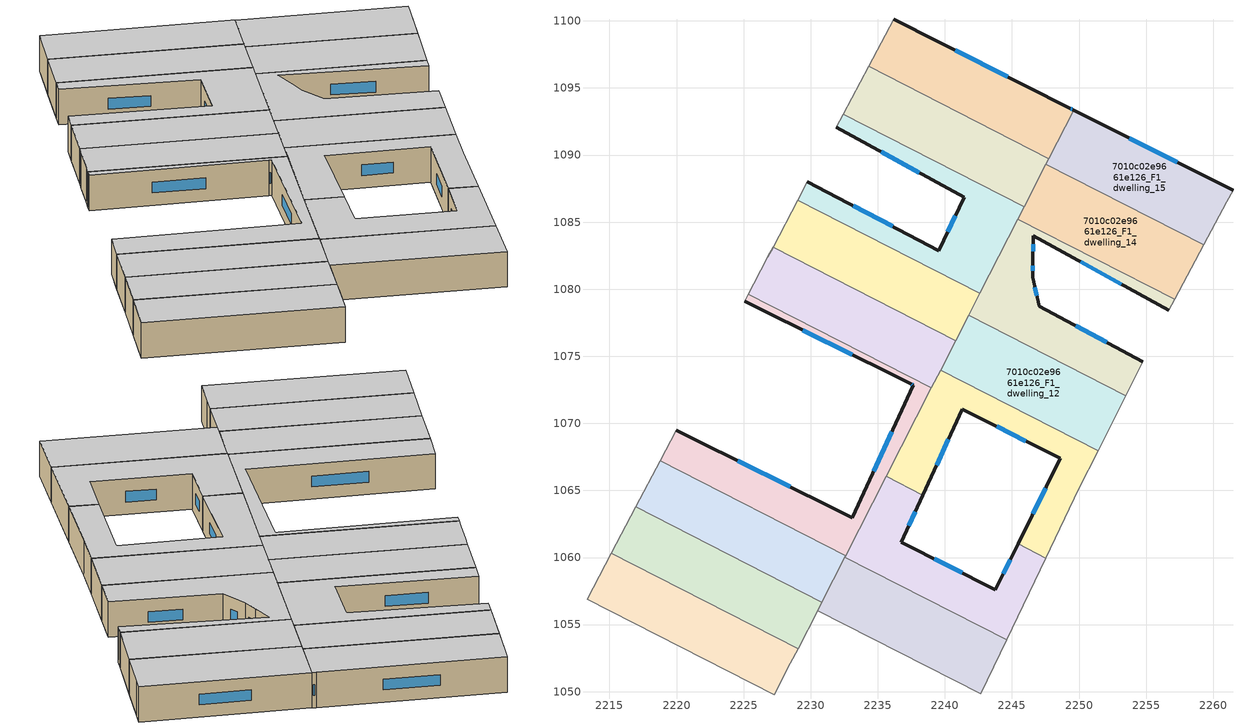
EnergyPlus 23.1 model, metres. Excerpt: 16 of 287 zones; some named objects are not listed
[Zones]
7010c02e9661e126_F1_dwelling_10
 floor to 7010c02e9661e126_F0_dwelling_10 (EU_floor_Construction): 2245.45,1061.01 2247.51,1059.96 2244.59,1053.86 2232.54,1060.02 2235.62,1066.04 2238.35,1064.65 2236.74,1061.15 2243.77,1057.6 z3
 wall outside (EU_wall_Construction): 2245.45,1061.01 2243.77,1057.6 2236.74,1061.15 2238.35,1064.65 z3:6
 wall to 7010c02e9661e126_F1_dwelling_11 (EU_wall_Construction): 2238.35,1064.65 2235.62,1066.04 / 2247.51,1059.96 2245.45,1061.01 z3:6
 wall adiabatic (EU_wall_Construction): 2244.59,1053.86 2247.51,1059.96 z3:6
 wall to 7010c02e9661e126_F1_dwelling_9 (EU_wall_Construction): 2232.54,1060.02 2244.59,1053.86 z3:6
 wall to 7010c02e9661e126_F1_dwelling_26 (EU_wall_Construction): 2235.62,1066.04 2232.6,1060.14 z3:6
 wall to 7010c02e9661e126_F1_dwelling_25 (EU_wall_Construction): 2232.6,1060.14 2232.54,1060.02 z3:6
 window (EU_Window_Construction): 2237.31,1062.38 2237.79,1063.42 / 2241.3,1058.85 2239.21,1059.91 / 2244.86,1059.82 2244.36,1058.8 z4.05:4.95
 ceiling to 7010c02e9661e126_F2_dwelling_10 (EU_floor_Construction): 2244.59,1053.86 2247.51,1059.96 2245.45,1061.01 2243.77,1057.6 2236.74,1061.15 2238.35,1064.65 2235.62,1066.04 2232.54,1060.02 z6
7010c02e9661e126_F1_dwelling_11
 floor to 7010c02e9661e126_F0_dwelling_11 (EU_floor_Construction): 2251.42,1067.96 2249.98,1065.12 2247.51,1059.96 2245.45,1061.01 2248.61,1067.4 2241.29,1071.04 2238.35,1064.65 2235.62,1066.04 2239.67,1073.96 z3
 wall outside (EU_wall_Construction): 2238.35,1064.65 2241.29,1071.04 2248.61,1067.4 2245.45,1061.01 z3:6
 wall to 7010c02e9661e126_F1_dwelling_12 (EU_wall_Construction): 2251.42,1067.96 2239.67,1073.96 z3:6
 wall adiabatic (EU_wall_Construction): 2247.51,1059.96 2249.98,1065.12 2251.42,1067.96 z3:6
 wall to 7010c02e9661e126_F1_dwelling_27 (EU_wall_Construction): 2239.67,1073.96 2239,1072.64 z3:6
 wall to 7010c02e9661e126_F1_dwelling_26 (EU_wall_Construction): 2239,1072.64 2235.62,1066.04 z3:6
 window (EU_Window_Construction): 2247.51,1065.16 2246.56,1063.25 / 2243.86,1069.77 2246.04,1068.68 / 2239.38,1066.89 2240.26,1068.8 z4.05:4.95
 ceiling to 7010c02e9661e126_F2_dwelling_11 (EU_floor_Construction): 2247.51,1059.96 2249.98,1065.12 2251.42,1067.96 2239.67,1073.96 2235.62,1066.04 2238.35,1064.65 2241.29,1071.04 2248.61,1067.4 2245.45,1061.01 z6
7010c02e9661e126_F1_dwelling_12
 floor to 7010c02e9661e126_F0_dwelling_12 (EU_floor_Construction): 2253.49,1072.07 2251.42,1067.96 2239.67,1073.96 2241.77,1078.06 z3
 wall to 7010c02e9661e126_F1_dwelling_13 (EU_wall_Construction): 2253.49,1072.07 2241.77,1078.06 z3:6
 wall adiabatic (EU_wall_Construction): 2251.42,1067.96 2253.49,1072.07 z3:6
 wall to 7010c02e9661e126_F1_dwelling_28 (EU_wall_Construction): 2241.77,1078.06 2240.8,1076.17 z3:6
 wall to 7010c02e9661e126_F1_dwelling_27 (EU_wall_Construction): 2240.8,1076.17 2239.67,1073.96 z3:6
 ceiling to 7010c02e9661e126_F2_dwelling_12 (EU_floor_Construction): 2251.42,1067.96 2253.49,1072.07 2241.77,1078.06 2239.67,1073.96 z6
7010c02e9661e126_F1_dwelling_13
 floor to 7010c02e9661e126_F0_dwelling_13 (EU_floor_Construction): 2257.12,1079.23 2256.68,1078.41 2246.59,1083.99 2246.56,1082.2 2246.54,1080.9 2247.04,1078.73 2254.76,1074.59 2253.49,1072.07 2241.77,1078.06 2245.43,1085.22 z3
 wall outside (EU_wall_Construction): 2254.76,1074.59 2247.04,1078.73 2246.54,1080.9 2246.56,1082.2 2246.59,1083.99 2256.68,1078.41 z3:6
 wall adiabatic (EU_wall_Construction): 2253.49,1072.07 2254.76,1074.59 / 2256.68,1078.41 2257.12,1079.23 z3:6
 wall to 7010c02e9661e126_F1_dwelling_14 (EU_wall_Construction): 2257.12,1079.23 2245.43,1085.22 z3:6
 wall to 7010c02e9661e126_F1_dwelling_29 (EU_wall_Construction): 2245.43,1085.22 2242.61,1079.7 z3:6
 wall to 7010c02e9661e126_F1_dwelling_28 (EU_wall_Construction): 2242.61,1079.7 2241.77,1078.06 z3:6
 window (EU_Window_Construction): 2246.54,1081.36 2246.55,1081.75 / 2246.86,1079.49 2246.71,1080.14 / 2252.05,1076.04 2249.74,1077.28 / 2250.13,1082.04 2253.15,1080.37 / 2246.57,1082.83 2246.58,1083.36 z4.05:4.95
 ceiling to 7010c02e9661e126_F2_dwelling_13 (EU_floor_Construction): 2254.76,1074.59 2247.04,1078.73 2246.54,1080.9 2246.56,1082.2 2246.59,1083.99 2256.68,1078.41 2257.12,1079.23 2245.43,1085.22 2241.77,1078.06 2253.49,1072.07 z6
7010c02e9661e126_F1_dwelling_14
 floor to 7010c02e9661e126_F0_dwelling_14 (EU_floor_Construction): 2259.3,1083.3 2257.12,1079.23 2245.43,1085.22 2247.53,1089.32 z3
 wall to 7010c02e9661e126_F1_dwelling_15 (EU_wall_Construction): 2259.3,1083.3 2247.53,1089.32 z3:6
 wall adiabatic (EU_wall_Construction): 2257.12,1079.23 2259.3,1083.3 z3:6
 wall to 7010c02e9661e126_F1_dwelling_30 (EU_wall_Construction): 2247.53,1089.32 2245.91,1086.15 z3:6
 wall to 7010c02e9661e126_F1_dwelling_29 (EU_wall_Construction): 2245.91,1086.15 2245.43,1085.22 z3:6
 ceiling to 7010c02e9661e126_F2_dwelling_14 (EU_floor_Construction): 2257.12,1079.23 2259.3,1083.3 2247.53,1089.32 2245.43,1085.22 z6
7010c02e9661e126_F1_dwelling_15
 floor to 7010c02e9661e126_F0_dwelling_15 (EU_floor_Construction): 2261.47,1087.38 2261.01,1086.51 2259.3,1083.3 2247.53,1089.32 2249.59,1093.34 z3
 wall outside (EU_wall_Construction): 2261.47,1087.38 2249.59,1093.34 z3:6
 wall adiabatic (EU_wall_Construction): 2259.3,1083.3 2261.01,1086.51 2261.47,1087.38 z3:6
 wall to 7010c02e9661e126_F1_dwelling_31 (EU_wall_Construction): 2249.59,1093.34 2247.74,1089.73 z3:6
 wall to 7010c02e9661e126_F1_dwelling_30 (EU_wall_Construction): 2247.74,1089.73 2247.53,1089.32 z3:6
 window (EU_Window_Construction): 2257.31,1089.47 2253.76,1091.25 z4.05:4.95
 ceiling to 7010c02e9661e126_F2_dwelling_15 (EU_floor_Construction): 2259.3,1083.3 2261.01,1086.51 2261.47,1087.38 2249.59,1093.34 2247.53,1089.32 z6
7010c02e9661e126_F1_dwelling_23
 floor to 7010c02e9661e126_F0_dwelling_23 (EU_floor_Construction): 2229.05,1053.21 2227.29,1049.76 2213.32,1056.91 2215.13,1060.33 z3
 wall to 7010c02e9661e126_F1_dwelling_24 (EU_wall_Construction): 2229.05,1053.21 2215.13,1060.33 z3:6
 wall to 7010c02e9661e126_F1_dwelling_22 (EU_wall_Construction): 2213.32,1056.91 2227.29,1049.76 z3:6
 wall adiabatic (EU_wall_Construction): 2215.13,1060.33 2213.32,1056.91 z3:6
 wall to 7010c02e9661e126_F1_dwelling_8 (EU_wall_Construction): 2228.49,1052.1 2229.05,1053.21 z3:6
 wall to 7010c02e9661e126_F1_dwelling_7 (EU_wall_Construction): 2227.29,1049.76 2228.49,1052.1 z3:6
 ceiling to 7010c02e9661e126_F2_dwelling_23 (EU_floor_Construction): 2227.29,1049.76 2229.05,1053.21 2215.13,1060.33 2213.32,1056.91 z6
7010c02e9661e126_F1_dwelling_24
 floor to 7010c02e9661e126_F0_dwelling_24 (EU_floor_Construction): 2230.82,1056.67 2229.05,1053.21 2215.13,1060.33 2216.95,1063.77 z3
 wall to 7010c02e9661e126_F1_dwelling_25 (EU_wall_Construction): 2230.82,1056.67 2216.95,1063.77 z3:6
 wall adiabatic (EU_wall_Construction): 2216.95,1063.77 2215.13,1060.33 z3:6
 wall to 7010c02e9661e126_F1_dwelling_9 (EU_wall_Construction): 2230.51,1056.05 2230.82,1056.67 z3:6
 wall to 7010c02e9661e126_F1_dwelling_8 (EU_wall_Construction): 2229.05,1053.21 2230.51,1056.05 z3:6
 ceiling to 7010c02e9661e126_F2_dwelling_24 (EU_floor_Construction): 2229.05,1053.21 2230.82,1056.67 2216.95,1063.77 2215.13,1060.33 z6
7010c02e9661e126_F1_dwelling_25
 floor to 7010c02e9661e126_F0_dwelling_25 (EU_floor_Construction): 2232.6,1060.14 2230.82,1056.67 2216.95,1063.77 2218.77,1067.22 z3
 wall to 7010c02e9661e126_F1_dwelling_26 (EU_wall_Construction): 2232.6,1060.14 2218.77,1067.22 z3:6
 wall adiabatic (EU_wall_Construction): 2218.77,1067.22 2216.95,1063.77 z3:6
 wall to 7010c02e9661e126_F1_dwelling_9 (EU_wall_Construction): 2230.83,1056.67 2232.54,1060.02 z3:6
 ceiling to 7010c02e9661e126_F2_dwelling_25 (EU_floor_Construction): 2230.82,1056.67 2232.6,1060.14 2218.77,1067.22 2216.95,1063.77 z6
7010c02e9661e126_F1_dwelling_26
 floor to 7010c02e9661e126_F0_dwelling_26 (EU_floor_Construction): 2237.44,1072.95 2225.06,1079.11 2225.34,1079.63 2239,1072.64 2232.6,1060.14 2218.77,1067.22 2219.97,1069.49 2233.08,1062.97 2237.65,1072.85 z3
 wall outside (EU_wall_Construction): 2225.06,1079.11 2237.44,1072.95 2237.65,1072.85 2233.08,1062.97 2219.97,1069.49 z3:6
 wall adiabatic (EU_wall_Construction): 2225.34,1079.63 2225.06,1079.11 / 2219.97,1069.49 2218.77,1067.22 z3:6
 wall to 7010c02e9661e126_F1_dwelling_27 (EU_wall_Construction): 2239,1072.64 2225.34,1079.63 z3:6
 window (EU_Window_Construction): 2228.49,1065.26 2224.57,1067.21 / 2236.05,1069.39 2234.68,1066.44 / 2237.52,1072.92 2237.57,1072.89 / 2229.41,1076.95 2233.1,1075.11 z4.05:4.95
 ceiling to 7010c02e9661e126_F2_dwelling_26 (EU_floor_Construction): 2232.6,1060.14 2239,1072.64 2225.34,1079.63 2225.06,1079.11 2237.44,1072.95 2237.65,1072.85 2233.08,1062.97 2219.97,1069.49 2218.77,1067.22 z6
7010c02e9661e126_F1_dwelling_27
 floor to 7010c02e9661e126_F0_dwelling_27 (EU_floor_Construction): 2240.8,1076.17 2239,1072.64 2225.34,1079.63 2225.76,1080.4 2226.81,1082.4 2227.19,1083.13 z3
 wall to 7010c02e9661e126_F1_dwelling_28 (EU_wall_Construction): 2240.8,1076.17 2227.19,1083.13 z3:6
 wall adiabatic (EU_wall_Construction): 2227.19,1083.13 2226.81,1082.4 2225.76,1080.4 2225.34,1079.63 z3:6
 ceiling to 7010c02e9661e126_F2_dwelling_27 (EU_floor_Construction): 2239,1072.64 2240.8,1076.17 2227.19,1083.13 2226.81,1082.4 2225.76,1080.4 2225.34,1079.63 z6
7010c02e9661e126_F1_dwelling_28
 floor to 7010c02e9661e126_F0_dwelling_28 (EU_floor_Construction): 2242.61,1079.71 2240.8,1076.17 2227.19,1083.13 2229.05,1086.65 z3
 wall adiabatic (EU_wall_Construction): 2229.05,1086.65 2227.19,1083.13 z3:6
 wall to 7010c02e9661e126_F1_dwelling_29 (EU_wall_Construction): 2242.61,1079.71 2229.05,1086.65 z3:6
 ceiling to 7010c02e9661e126_F2_dwelling_28 (EU_floor_Construction): 2240.8,1076.17 2242.61,1079.71 2229.05,1086.65 2227.19,1083.13 z6
7010c02e9661e126_F1_dwelling_29
 floor to 7010c02e9661e126_F0_dwelling_29 (EU_floor_Construction): 2245.91,1086.15 2242.61,1079.71 2229.05,1086.65 2229.76,1087.99 2239.54,1082.88 2241.45,1086.86 2231.91,1092.05 2232.43,1093.05 z3
 wall outside (EU_wall_Construction): 2231.91,1092.05 2241.45,1086.86 2239.54,1082.88 2229.76,1087.99 z3:6
 wall adiabatic (EU_wall_Construction): 2232.43,1093.05 2231.91,1092.05 / 2229.76,1087.99 2229.05,1086.65 z3:6
 wall to 7010c02e9661e126_F1_dwelling_30 (EU_wall_Construction): 2245.91,1086.15 2232.43,1093.05 z3:6
 window (EU_Window_Construction): 2235.25,1090.23 2238.11,1088.68 / 2236.11,1084.67 2233.18,1086.2 / 2240.78,1085.47 2240.21,1084.28 z4.05:4.95
 ceiling to 7010c02e9661e126_F2_dwelling_29 (EU_floor_Construction): 2242.61,1079.71 2245.91,1086.15 2232.43,1093.05 2231.91,1092.05 2241.45,1086.86 2239.54,1082.88 2229.76,1087.99 2229.05,1086.65 z6
7010c02e9661e126_F1_dwelling_30
 floor to 7010c02e9661e126_F0_dwelling_30 (EU_floor_Construction): 2247.74,1089.73 2245.91,1086.15 2232.43,1093.05 2234.31,1096.6 z3
 wall adiabatic (EU_wall_Construction): 2234.31,1096.6 2232.43,1093.05 z3:6
 wall to 7010c02e9661e126_F1_dwelling_31 (EU_wall_Construction): 2247.74,1089.73 2234.31,1096.6 z3:6
 ceiling to 7010c02e9661e126_F2_dwelling_30 (EU_floor_Construction): 2245.91,1086.15 2247.74,1089.73 2234.31,1096.6 2232.43,1093.05 z6
7010c02e9661e126_F1_dwelling_31
 floor to 7010c02e9661e126_F0_dwelling_31 (EU_floor_Construction): 2249.3,1093.49 2249.59,1093.34 2247.74,1089.73 2234.31,1096.6 2236.18,1100.13 z3
 wall outside (EU_wall_Construction): 2249.59,1093.34 2249.3,1093.49 2236.18,1100.13 z3:6
 wall adiabatic (EU_wall_Construction): 2236.18,1100.13 2234.31,1096.6 z3:6
 window (EU_Window_Construction): 2244.69,1095.82 2240.78,1097.8 / 2249.49,1093.4 2249.4,1093.44 z4.05:4.95
 ceiling to 7010c02e9661e126_F2_dwelling_31 (EU_floor_Construction): 2247.74,1089.73 2249.59,1093.34 2249.3,1093.49 2236.18,1100.13 2234.31,1096.6 z6
7010c02e9661e126_F1_dwelling_9
 floor to 7010c02e9661e126_F0_dwelling_9 (EU_floor_Construction): 2244.59,1053.86 2242.66,1049.83 2230.51,1056.05 2232.54,1060.02 z3
 wall adiabatic (EU_wall_Construction): 2242.66,1049.83 2244.59,1053.86 z3:6
 wall to 7010c02e9661e126_F1_dwelling_8 (EU_wall_Construction): 2230.51,1056.05 2242.66,1049.83 z3:6
 ceiling to 7010c02e9661e126_F2_dwelling_9 (EU_floor_Construction): 2242.66,1049.83 2244.59,1053.86 2232.54,1060.02 2230.51,1056.05 z6
[Building]
EU S2 Campaign: North Axis=0; Terrain=City; Solar Distribution=FullExterior
[Site:Location]
Bologna: Latitude=44.5; Longitude=11.25; Time Zone=1; Elevation=37
[SizingPeriod:WeatherFileDays]
AnnualSizingPeriod: Begin Month=1; Begin Day of Month=1; End Month=12; End Day of Month=31; Day of Week for Start Day=Monday; Use Weather File Daylight Saving Period=No; Use Weather File Rain and Snow Indicators=No
[MATERIAL]
EU_InternalMass_Material: Roughness=MediumRough; Thickness=0.1; Conductivity=1; Density=1800; Specific Heat=900; Thermal Absorptance=0.9; Solar Absorptance=0.7; Visible Absorptance=0.7
[MATERIAL:NOMASS] Roughness=MediumRough; Thermal Absorptance=0.9; Solar Absorptance=0.7; Visible Absorptance=0.7
Name | Thermal Resistance
EU_wall_NoMass | 0.890213
EU_floor_NoMass | 0.79516
[WINDOWMATERIAL:SIMPLEGLAZINGSYSTEM]
EU_Window_SimpleGlazing: UFactor=4.49146; Solar Heat Gain Coefficient=0.85; Visible Transmittance=0.85
[CONSTRUCTION]
EU_wall_Construction: EU_wall_NoMass
EU_floor_Construction: EU_floor_NoMass
EU_Window_Construction: EU_Window_SimpleGlazing
EU_InternalMass_Construction: EU_InternalMass_Material
[ZONE] Type=1; Multiplier=1; Ceiling Height=autocalculate; Floor Area=autocalculate; Part of Total Floor Area=Yes
Name | Volume
7010c02e9661e126_F1_dwelling_10 | 182.054
7010c02e9661e126_F1_dwelling_11 | 182.031
7010c02e9661e126_F1_dwelling_12; 7010c02e9661e126_F1_dwelling_30 | 182.048
7010c02e9661e126_F1_dwelling_13 | 182.024
7010c02e9661e126_F1_dwelling_14 | 182.069
7010c02e9661e126_F1_dwelling_15 | 182.025
7010c02e9661e126_F1_dwelling_23; 7010c02e9661e126_F1_dwelling_25 | 182.029
7010c02e9661e126_F1_dwelling_24 | 182.068
7010c02e9661e126_F1_dwelling_26 | 182.053
7010c02e9661e126_F1_dwelling_27 | 182.037
7010c02e9661e126_F1_dwelling_28 | 182.043
7010c02e9661e126_F1_dwelling_29 | 182.046
7010c02e9661e126_F1_dwelling_31 | 182.027
7010c02e9661e126_F1_dwelling_9 | 182.049
[INTERNALMASS] Construction=EU_InternalMass_Construction
Name | Zone or ZoneList | Surface Area
7010c02e9661e126_F1_dwelling_9_EU_InternalMass | 7010c02e9661e126_F1_dwelling_9 | 60.6832
7010c02e9661e126_F1_dwelling_10_EU_InternalMass | 7010c02e9661e126_F1_dwelling_10 | 60.6848
7010c02e9661e126_F1_dwelling_11_EU_InternalMass | 7010c02e9661e126_F1_dwelling_11 | 60.6769
7010c02e9661e126_F1_dwelling_12_EU_InternalMass | 7010c02e9661e126_F1_dwelling_12 | 60.6824
7010c02e9661e126_F1_dwelling_13_EU_InternalMass | 7010c02e9661e126_F1_dwelling_13 | 60.6746
7010c02e9661e126_F1_dwelling_14_EU_InternalMass | 7010c02e9661e126_F1_dwelling_14 | 60.6899
7010c02e9661e126_F1_dwelling_15_EU_InternalMass | 7010c02e9661e126_F1_dwelling_15 | 60.6749
7010c02e9661e126_F1_dwelling_23_EU_InternalMass | 7010c02e9661e126_F1_dwelling_23 | 60.6758
7010c02e9661e126_F1_dwelling_24_EU_InternalMass | 7010c02e9661e126_F1_dwelling_24 | 60.6895
7010c02e9661e126_F1_dwelling_25_EU_InternalMass | 7010c02e9661e126_F1_dwelling_25 | 60.6767
7010c02e9661e126_F1_dwelling_26_EU_InternalMass | 7010c02e9661e126_F1_dwelling_26 | 60.6841
7010c02e9661e126_F1_dwelling_27_EU_InternalMass | 7010c02e9661e126_F1_dwelling_27 | 60.679
7010c02e9661e126_F1_dwelling_28_EU_InternalMass | 7010c02e9661e126_F1_dwelling_28 | 60.681
7010c02e9661e126_F1_dwelling_29_EU_InternalMass | 7010c02e9661e126_F1_dwelling_29 | 60.6822
7010c02e9661e126_F1_dwelling_30_EU_InternalMass | 7010c02e9661e126_F1_dwelling_30 | 60.6828
7010c02e9661e126_F1_dwelling_31_EU_InternalMass | 7010c02e9661e126_F1_dwelling_31 | 60.6757
[OTHEREQUIPMENT] Fuel Type=Electricity; Design Level Calculation Method=Watts/Area; Power per Zone Floor Area=1; Fraction Latent=0; Fraction Radiant=0; Fraction Lost=0; Carbon Dioxide Generation Rate=0; EndUse Subcategory=EU_Step8_InternalGains
Name | Zone or ZoneList or Space or SpaceList | Schedule
EU_Step8_InternalGain_7010c02e9661e126_F1_dwelling_9_f000 | 7010c02e9661e126_F1_dwelling_9 | EU_Step8_GainSchedule_7010c02e9661e126_F1_dwelling_9_f000
EU_Step8_InternalGain_7010c02e9661e126_F1_dwelling_10_f000 | 7010c02e9661e126_F1_dwelling_10 | EU_Step8_GainSchedule_7010c02e9661e126_F1_dwelling_10_f000
EU_Step8_InternalGain_7010c02e9661e126_F1_dwelling_11_f000 | 7010c02e9661e126_F1_dwelling_11 | EU_Step8_GainSchedule_7010c02e9661e126_F1_dwelling_11_f000
EU_Step8_InternalGain_7010c02e9661e126_F1_dwelling_12_f000 | 7010c02e9661e126_F1_dwelling_12 | EU_Step8_GainSchedule_7010c02e9661e126_F1_dwelling_12_f000
EU_Step8_InternalGain_7010c02e9661e126_F1_dwelling_13_f000 | 7010c02e9661e126_F1_dwelling_13 | EU_Step8_GainSchedule_7010c02e9661e126_F1_dwelling_13_f000
EU_Step8_InternalGain_7010c02e9661e126_F1_dwelling_14_f000 | 7010c02e9661e126_F1_dwelling_14 | EU_Step8_GainSchedule_7010c02e9661e126_F1_dwelling_14_f000
EU_Step8_InternalGain_7010c02e9661e126_F1_dwelling_15_f000 | 7010c02e9661e126_F1_dwelling_15 | EU_Step8_GainSchedule_7010c02e9661e126_F1_dwelling_15_f000
EU_Step8_InternalGain_7010c02e9661e126_F1_dwelling_23_f000 | 7010c02e9661e126_F1_dwelling_23 | EU_Step8_GainSchedule_7010c02e9661e126_F1_dwelling_23_f000
EU_Step8_InternalGain_7010c02e9661e126_F1_dwelling_24_f000 | 7010c02e9661e126_F1_dwelling_24 | EU_Step8_GainSchedule_7010c02e9661e126_F1_dwelling_24_f000
EU_Step8_InternalGain_7010c02e9661e126_F1_dwelling_25_f000 | 7010c02e9661e126_F1_dwelling_25 | EU_Step8_GainSchedule_7010c02e9661e126_F1_dwelling_25_f000
EU_Step8_InternalGain_7010c02e9661e126_F1_dwelling_26_f000 | 7010c02e9661e126_F1_dwelling_26 | EU_Step8_GainSchedule_7010c02e9661e126_F1_dwelling_26_f000
EU_Step8_InternalGain_7010c02e9661e126_F1_dwelling_27_f000 | 7010c02e9661e126_F1_dwelling_27 | EU_Step8_GainSchedule_7010c02e9661e126_F1_dwelling_27_f000
EU_Step8_InternalGain_7010c02e9661e126_F1_dwelling_28_f000 | 7010c02e9661e126_F1_dwelling_28 | EU_Step8_GainSchedule_7010c02e9661e126_F1_dwelling_28_f000
EU_Step8_InternalGain_7010c02e9661e126_F1_dwelling_29_f000 | 7010c02e9661e126_F1_dwelling_29 | EU_Step8_GainSchedule_7010c02e9661e126_F1_dwelling_29_f000
EU_Step8_InternalGain_7010c02e9661e126_F1_dwelling_30_f000 | 7010c02e9661e126_F1_dwelling_30 | EU_Step8_GainSchedule_7010c02e9661e126_F1_dwelling_30_f000
EU_Step8_InternalGain_7010c02e9661e126_F1_dwelling_31_f000 | 7010c02e9661e126_F1_dwelling_31 | EU_Step8_GainSchedule_7010c02e9661e126_F1_dwelling_31_f000
[ZONEVENTILATION:DESIGNFLOWRATE] Schedule=EU_AlwaysOn; Design Flow Rate Calculation Method=AirChanges/Hour; Air Changes per Hour=0.718634; Ventilation Type=Natural; Fan Pressure Rise=0; Fan Total Efficiency=1; Constant Term Coefficient=1; Temperature Term Coefficient=0; Velocity Term Coefficient=0; Velocity Squared Term Coefficient=0; Minimum Indoor Temperature=-100; Maximum Indoor Temperature=100; Delta Temperature=-100; Minimum Outdoor Temperature=-100; Maximum Outdoor Temperature=100; Maximum Wind Speed=40
Name | Zone or ZoneList or Space or SpaceList
EU_ConstantAir_7010c02e9661e126_F1_dwelling_9 | 7010c02e9661e126_F1_dwelling_9
EU_ConstantAir_7010c02e9661e126_F1_dwelling_10 | 7010c02e9661e126_F1_dwelling_10
EU_ConstantAir_7010c02e9661e126_F1_dwelling_11 | 7010c02e9661e126_F1_dwelling_11
EU_ConstantAir_7010c02e9661e126_F1_dwelling_12 | 7010c02e9661e126_F1_dwelling_12
EU_ConstantAir_7010c02e9661e126_F1_dwelling_13 | 7010c02e9661e126_F1_dwelling_13
EU_ConstantAir_7010c02e9661e126_F1_dwelling_14 | 7010c02e9661e126_F1_dwelling_14
EU_ConstantAir_7010c02e9661e126_F1_dwelling_15 | 7010c02e9661e126_F1_dwelling_15
EU_ConstantAir_7010c02e9661e126_F1_dwelling_23 | 7010c02e9661e126_F1_dwelling_23
EU_ConstantAir_7010c02e9661e126_F1_dwelling_24 | 7010c02e9661e126_F1_dwelling_24
EU_ConstantAir_7010c02e9661e126_F1_dwelling_25 | 7010c02e9661e126_F1_dwelling_25
EU_ConstantAir_7010c02e9661e126_F1_dwelling_26 | 7010c02e9661e126_F1_dwelling_26
EU_ConstantAir_7010c02e9661e126_F1_dwelling_27 | 7010c02e9661e126_F1_dwelling_27
EU_ConstantAir_7010c02e9661e126_F1_dwelling_28 | 7010c02e9661e126_F1_dwelling_28
EU_ConstantAir_7010c02e9661e126_F1_dwelling_29 | 7010c02e9661e126_F1_dwelling_29
EU_ConstantAir_7010c02e9661e126_F1_dwelling_30 | 7010c02e9661e126_F1_dwelling_30
EU_ConstantAir_7010c02e9661e126_F1_dwelling_31 | 7010c02e9661e126_F1_dwelling_31
[HVACTEMPLATE:ZONE:IDEALLOADSAIRSYSTEM] System Availability Schedule=EU_AlwaysOn; Maximum Heating Supply Air Temperature=50; Minimum Cooling Supply Air Temperature=13; Maximum Heating Supply Air Humidity Ratio=0.0156; Minimum Cooling Supply Air Humidity Ratio=0.0077; Heating Limit=NoLimit; Cooling Limit=NoLimit; Heating Availability Schedule=EU_AlwaysOn; Cooling Availability Schedule=EU_CoolingOff; Dehumidification Control Type=ConstantSensibleHeatRatio; Cooling Sensible Heat Ratio=0.7; Dehumidification Setpoint=60; Humidification Control Type=None; Humidification Setpoint=30; Outdoor Air Method=None; Outdoor Air Flow Rate per Person=0.00944; Outdoor Air Flow Rate per Zone Floor Area=0; Outdoor Air Flow Rate per Zone=0; Demand Controlled Ventilation Type=None; Outdoor Air Economizer Type=NoEconomizer; Heat Recovery Type=None; Sensible Heat Recovery Effectiveness=0.7; Latent Heat Recovery Effectiveness=0.65
Name | Template Thermostat
7010c02e9661e126_F1_dwelling_9 | EU_HeatOnly_7010c02e9661e126_F1_dwelling_9
7010c02e9661e126_F1_dwelling_10 | EU_HeatOnly_7010c02e9661e126_F1_dwelling_10
7010c02e9661e126_F1_dwelling_11 | EU_HeatOnly_7010c02e9661e126_F1_dwelling_11
7010c02e9661e126_F1_dwelling_12 | EU_HeatOnly_7010c02e9661e126_F1_dwelling_12
7010c02e9661e126_F1_dwelling_13 | EU_HeatOnly_7010c02e9661e126_F1_dwelling_13
7010c02e9661e126_F1_dwelling_14 | EU_HeatOnly_7010c02e9661e126_F1_dwelling_14
7010c02e9661e126_F1_dwelling_15 | EU_HeatOnly_7010c02e9661e126_F1_dwelling_15
7010c02e9661e126_F1_dwelling_23 | EU_HeatOnly_7010c02e9661e126_F1_dwelling_23
7010c02e9661e126_F1_dwelling_24 | EU_HeatOnly_7010c02e9661e126_F1_dwelling_24
7010c02e9661e126_F1_dwelling_25 | EU_HeatOnly_7010c02e9661e126_F1_dwelling_25
7010c02e9661e126_F1_dwelling_26 | EU_HeatOnly_7010c02e9661e126_F1_dwelling_26
7010c02e9661e126_F1_dwelling_27 | EU_HeatOnly_7010c02e9661e126_F1_dwelling_27
7010c02e9661e126_F1_dwelling_28 | EU_HeatOnly_7010c02e9661e126_F1_dwelling_28
7010c02e9661e126_F1_dwelling_29 | EU_HeatOnly_7010c02e9661e126_F1_dwelling_29
7010c02e9661e126_F1_dwelling_30 | EU_HeatOnly_7010c02e9661e126_F1_dwelling_30
7010c02e9661e126_F1_dwelling_31 | EU_HeatOnly_7010c02e9661e126_F1_dwelling_31
[SIZING:ZONE] Zone Cooling Design Supply Air Temperature Input Method=SupplyAirTemperature; Zone Cooling Design Supply Air Temperature=13; Zone Heating Design Supply Air Temperature Input Method=SupplyAirTemperature; Zone Heating Design Supply Air Temperature=50; Zone Cooling Design Supply Air Humidity Ratio=0.008; Zone Heating Design Supply Air Humidity Ratio=0.008; Cooling Design Air Flow Method=DesignDay; Cooling Design Air Flow Rate=0; Cooling Minimum Air Flow per Zone Floor Area=0.000762; Cooling Minimum Air Flow=0; Cooling Minimum Air Flow Fraction=0.2; Heating Design Air Flow Method=DesignDay; Heating Design Air Flow Rate=0; Heating Maximum Air Flow per Zone Floor Area=0.002032; Heating Maximum Air Flow=0.141576; Heating Maximum Air Flow Fraction=0.3; Account for Dedicated Outdoor Air System=No; Dedicated Outdoor Air System Control Strategy=NeutralSupplyAir; Dedicated Outdoor Air Low Setpoint Temperature for Design=autosize; Dedicated Outdoor Air High Setpoint Temperature for Design=autosize; Zone Load Sizing Method=Sensible Load Only No Latent Load; Zone Latent Cooling Design Supply Air Humidity Ratio Input Method=HumidityRatioDifference; Zone Cooling Design Supply Air Humidity Ratio Difference=0.005; Zone Latent Heating Design Supply Air Humidity Ratio Input Method=HumidityRatioDifference; Zone Humidification Design Supply Air Humidity Ratio Difference=0.005
7010c02e9661e126_F1_dwelling_9; 7010c02e9661e126_F1_dwelling_10; 7010c02e9661e126_F1_dwelling_11; 7010c02e9661e126_F1_dwelling_12; 7010c02e9661e126_F1_dwelling_13; 7010c02e9661e126_F1_dwelling_14; 7010c02e9661e126_F1_dwelling_15; 7010c02e9661e126_F1_dwelling_23; 7010c02e9661e126_F1_dwelling_24; 7010c02e9661e126_F1_dwelling_25; 7010c02e9661e126_F1_dwelling_26; 7010c02e9661e126_F1_dwelling_27; 7010c02e9661e126_F1_dwelling_28; 7010c02e9661e126_F1_dwelling_29; 7010c02e9661e126_F1_dwelling_30; 7010c02e9661e126_F1_dwelling_31
[SCHEDULE:CONSTANT]
Name | Hourly Value
EU_AlwaysOn | 1
EU_CoolingOff | 0
[SCHEDULE:FILE] Column Number=1; Rows to Skip at Top=0; Number of Hours of Data=8760; Column Separator=Comma; Interpolate to Timestep=No; Minutes per Item=60; Adjust Schedule for Daylight Savings=Yes
Name | File
EU_Step8_GainSchedule_7010c02e9661e126_F1_dwelling_9_f000 | ../../schedules/7010c02e9661e126/7010c02e9661e126_F1_dwelling_9_f000_gain.csv
EU_Step8_GainSchedule_7010c02e9661e126_F1_dwelling_10_f000 | ../../schedules/7010c02e9661e126/7010c02e9661e126_F1_dwelling_10_f000_gain.csv
EU_Step8_GainSchedule_7010c02e9661e126_F1_dwelling_11_f000 | ../../schedules/7010c02e9661e126/7010c02e9661e126_F1_dwelling_11_f000_gain.csv
EU_Step8_GainSchedule_7010c02e9661e126_F1_dwelling_12_f000 | ../../schedules/7010c02e9661e126/7010c02e9661e126_F1_dwelling_12_f000_gain.csv
EU_Step8_GainSchedule_7010c02e9661e126_F1_dwelling_13_f000 | ../../schedules/7010c02e9661e126/7010c02e9661e126_F1_dwelling_13_f000_gain.csv
EU_Step8_GainSchedule_7010c02e9661e126_F1_dwelling_14_f000 | ../../schedules/7010c02e9661e126/7010c02e9661e126_F1_dwelling_14_f000_gain.csv
EU_Step8_GainSchedule_7010c02e9661e126_F1_dwelling_15_f000 | ../../schedules/7010c02e9661e126/7010c02e9661e126_F1_dwelling_15_f000_gain.csv
EU_Step8_GainSchedule_7010c02e9661e126_F1_dwelling_23_f000 | ../../schedules/7010c02e9661e126/7010c02e9661e126_F1_dwelling_23_f000_gain.csv
EU_Step8_GainSchedule_7010c02e9661e126_F1_dwelling_24_f000 | ../../schedules/7010c02e9661e126/7010c02e9661e126_F1_dwelling_24_f000_gain.csv
EU_Step8_GainSchedule_7010c02e9661e126_F1_dwelling_25_f000 | ../../schedules/7010c02e9661e126/7010c02e9661e126_F1_dwelling_25_f000_gain.csv
EU_Step8_GainSchedule_7010c02e9661e126_F1_dwelling_26_f000 | ../../schedules/7010c02e9661e126/7010c02e9661e126_F1_dwelling_26_f000_gain.csv
EU_Step8_GainSchedule_7010c02e9661e126_F1_dwelling_27_f000 | ../../schedules/7010c02e9661e126/7010c02e9661e126_F1_dwelling_27_f000_gain.csv
EU_Step8_GainSchedule_7010c02e9661e126_F1_dwelling_28_f000 | ../../schedules/7010c02e9661e126/7010c02e9661e126_F1_dwelling_28_f000_gain.csv
EU_Step8_GainSchedule_7010c02e9661e126_F1_dwelling_29_f000 | ../../schedules/7010c02e9661e126/7010c02e9661e126_F1_dwelling_29_f000_gain.csv
EU_Step8_GainSchedule_7010c02e9661e126_F1_dwelling_30_f000 | ../../schedules/7010c02e9661e126/7010c02e9661e126_F1_dwelling_30_f000_gain.csv
EU_Step8_GainSchedule_7010c02e9661e126_F1_dwelling_31_f000 | ../../schedules/7010c02e9661e126/7010c02e9661e126_F1_dwelling_31_f000_gain.csv
